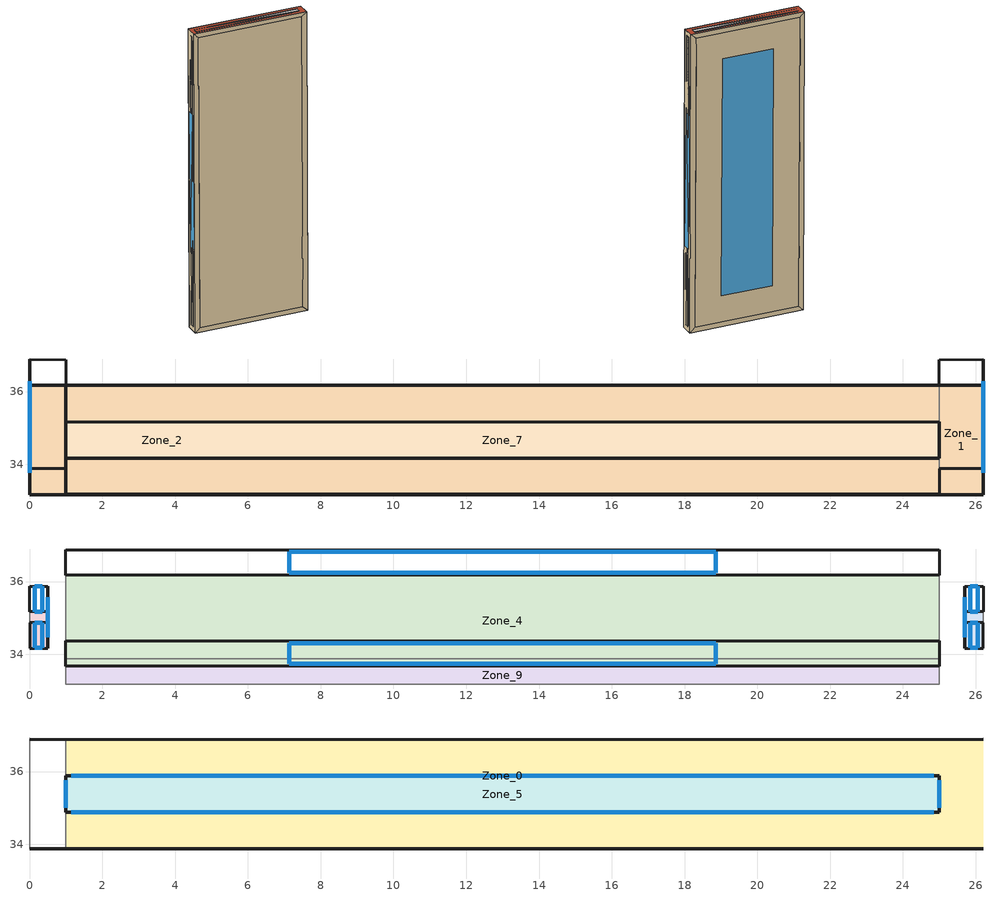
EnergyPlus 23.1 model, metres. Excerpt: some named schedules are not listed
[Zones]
Zone_1
 floor ground (Zone_1:f2UnderGroundSlabCF): 26.2,36.17,-33.54 26.2,33.16,-33.51 25,33.17,-32.46 25,36.18,-32.49
 wall outside (300mmInsulation 200mmConcrete): 26.2,33.16,-33.51 26.2,36.17,-33.54 26.2,36.89,36.51 26.2,33.88,36.54 26.2,33.17,-32.46 26.2,35.17,-32.48 26.2,35.87,35.52 26.2,34.17,-32.47 26.2,33.17,-32.46; 25,33.17,-32.46 26.2,33.16,-33.51 26.2,33.88,36.54 25,33.87,35.54; 26.2,36.17,-33.54 25,36.18,-32.49 25,36.88,35.51 26.2,36.89,36.51
 wall to Zone_6 (200mmConcrete): 26.2,34.17,-32.47 26.2,35.17,-32.48 26.2,35.87,35.52 26.2,34.87,35.53
 wall to Zone_4 (200mmConcrete): 25,36.18,-32.49 25,33.67,-32.46 25,34.37,35.54 25,36.88,35.51
 wall to Zone_9 (200mmConcrete): 25,33.67,-32.46 25,33.17,-32.46 25,33.87,35.54 25,34.37,35.54
 window (90.1-2019 Nonresidential CZ 0 Glazing (Operable)): 26.2,33.76,-14.2 26.2,35.58,-14.21 26.2,34.47,17.2; 26.2,35.58,-14.21 26.2,36.29,17.19 26.2,34.47,17.2
Zone_2
 floor ground (Zone_2:f1UnderGroundSlabCF): 25,33.67 1,33.67 1,33.17 25,33.17 z-32.46
 floor ground (Zone_2:f2UnderGroundSlabCF): 25,33.67,-32.46 25,36.18,-32.49 1,36.18,-32.49 1,33.67,-32.46
 floor ground (Zone_2:f3UnderGroundSlabCF): 26.2,33.16,-33.51 26.2,36.17,-33.54 25,36.18,-32.49 25,33.17,-32.46
 floor ground (Zone_2:f4UnderGroundSlabCF): 26.2,33.16,-33.51 0,33.16,-33.51 0,35.16,-33.53 25,35.16,-33.53 25,34.16,-33.52 1,35.16,-33.53 0,35.16,-33.53 0,36.17,-33.54 26.2,36.17,-33.54
 floor ground (Zone_2:f5UnderGroundSlabCF): 1,34.16,-33.52 1,35.16,-33.53 25,35.16,-33.53 25,34.16,-33.52
 wall ground (Zone_2:f0UnderGroundWallCF): 0,36.17,-33.54 0,33.16,-33.51 1,33.17,-32.46 1,36.18,-32.49
 wall ground (Zone_2:f6UnderGroundWallCF): 0,33.16,-33.51 26.2,33.16,-33.51 25,33.17,-32.46 1,33.17,-32.46
 wall ground (Zone_2:f7UnderGroundWallCF): 26.2,36.17,-33.54 0,36.17,-33.54 1,36.18,-32.49 25,36.18,-32.49
Zone_3
 wall outside (300mmInsulation 200mmConcrete): 0,36.17,-33.54 0,33.16,-33.51 0,33.88,36.54 0,35.88,36.52 0,35.17,-32.48 0,34.17,-32.47 0,35.87,35.52 0,35.88,36.52 0,36.89,36.51; 0,33.16,-33.51 1,33.17,-32.46 1,33.87,35.54 0,33.88,36.54; 0,36.17,-33.54 0,36.89,36.51 1,36.88,35.51 1,36.18,-32.49
 wall to Zone_8 (200mmConcrete): 0,35.17,-32.48 0,34.17,-32.47 0,34.87,35.53 0,35.87,35.52
 wall to Zone_0 (200mmConcrete_FLIPPED): 1,33.87,35.54 1,36.88,35.51 0,36.89,36.51 0,33.88,36.54
 wall to Zone_9 (200mmConcrete): 1,33.17,-32.46 1,33.67,-32.46 1,34.37,35.54 1,33.87,35.54
 wall to Zone_4 (200mmConcrete): 1,33.67,-32.46 1,36.18,-32.49 1,36.88,35.51 1,34.37,35.54
 wall ground (Zone_3:f5UnderGroundWallCF): 0,33.16,-33.51 0,36.17,-33.54 1,36.18,-32.49 1,33.17,-32.46
 window (90.1-2019 Nonresidential CZ 0 Glazing (Operable)): 0,35.58,-14.21 0,33.76,-14.2 0,34.47,17.2; 0,35.58,-14.21 0,34.47,17.2 0,36.29,17.19
Zone_7
 floor ground (Zone_7:f4UnderGroundSlabCF): 1,34.16,-33.52 1,35.16,-33.53 25,35.16,-33.53 25,34.16,-33.52
 floor ground (Zone_7:f5UnderGroundSlabCF): 1,34.17,-33.02 25,34.17,-33.02 25,35.17,-33.03 1,35.17,-33.03
 wall ground (Zone_7:f0UnderGroundWallCF): 1,34.16,-33.52 25,34.16,-33.52 25,34.17,-33.02 1,34.17,-33.02
 wall ground (Zone_7:f1UnderGroundWallCF): 25,34.16,-33.52 25,35.16,-33.53 25,35.17,-33.03 25,34.17,-33.02
 wall ground (Zone_7:f2UnderGroundWallCF): 25,35.16,-33.53 1,35.16,-33.53 1,35.17,-33.03 25,35.17,-33.03
 wall ground (Zone_7:f3UnderGroundWallCF): 1,35.16,-33.53 1,34.16,-33.52 1,34.17,-33.02 1,35.17,-33.03
Zone_4
 floor ground (Zone_4:f2UnderGroundSlabCF): 25,33.67,-32.46 1,33.67,-32.46 1,36.18,-32.49 25,36.18,-32.49
 floor ground (Zone_4:f3UnderGroundSlabCF): 25,33.67 25,33.17 1,33.17 1,33.67 z-32.46
 wall outside (300mmInsulation 200mmConcrete): 25,36.18,-32.49 1,36.18,-32.49 1,36.88,35.51 25,36.88,35.51
 wall to Zone_9 (200mmConcrete): 1,33.67,-32.46 1,33.17,-32.46 1,33.87,35.54 1,34.37,35.54; 25,33.17,-32.46 25,33.67,-32.46 25,34.37,35.54 25,33.87,35.54; 1,33.17,-32.46 25,33.17,-32.46 25,33.87,35.54 1,33.87,35.54
 window (90.1-2019 Nonresidential CZ 0 Glazing (Operable)): 18.86,36.24,-26.34 7.14,36.24,-26.34 7.14,36.81,29.37 18.86,36.81,29.37
 ceiling to Zone_9 (Interior Partition (Mass)): 25,34.37 1,34.37 1,33.87 25,33.87 z35.54
Zone_6
 floor ground (Zone_6:f2UnderGroundSlabCF): 26.2,35.17,-32.48 26.2,34.17,-32.47 25.7,34.17,-32.47 25.7,35.17,-32.48
 wall outside (300mmInsulation 200mmConcrete): 26.2,35.17,-32.48 25.7,35.17,-32.48 25.7,35.87,35.52 26.2,35.87,35.52; 25.7,34.17,-32.47 26.2,34.17,-32.47 26.2,34.87,35.53 25.7,34.87,35.53; 25.7,35.17,-32.48 25.7,34.17,-32.47 25.7,34.87,35.53 25.7,35.87,35.52
 window (90.1-2019 Nonresidential CZ 0 Glazing (Operable)): 26.05,35.17,-32.33 25.85,35.17,-32.33 25.85,35.87,35.37 26.05,35.87,35.37; 25.85,34.17,-32.32 26.05,34.17,-32.32 26.05,34.87,35.38 25.85,34.87,35.38; 25.7,34.88,-32.17 25.7,34.47,-32.17 25.7,35.17,35.23 25.7,35.57,35.23
 roof outside (UVal_0.4_Mass): 26.2,34.87,35.53 26.2,35.87,35.52 25.7,35.87,35.52 25.7,34.87,35.53
Zone_8
 floor ground (Zone_8:f1UnderGroundSlabCF): 0,34.17,-32.47 0,35.17,-32.48 0.5,35.17,-32.48 0.5,34.17,-32.47
 wall outside (300mmInsulation 200mmConcrete): 0,34.17,-32.47 0.5,34.17,-32.47 0.5,34.87,35.53 0,34.87,35.53; 0.5,35.17,-32.48 0,35.17,-32.48 0,35.87,35.52 0.5,35.87,35.52; 0.5,34.17,-32.47 0.5,35.17,-32.48 0.5,35.87,35.52 0.5,34.87,35.53
 window (90.1-2019 Nonresidential CZ 0 Glazing (Operable)): 0.15,34.17,-32.32 0.35,34.17,-32.32 0.35,34.87,35.38 0.15,34.87,35.38; 0.35,35.17,-32.33 0.15,35.17,-32.33 0.15,35.87,35.37 0.35,35.87,35.37; 0.5,34.47,-32.17 0.5,34.88,-32.17 0.5,35.57,35.23 0.5,35.17,35.23
 roof outside (UVal_0.4_Mass): 0,35.87,35.52 0,34.87,35.53 0.5,34.87,35.53 0.5,35.87,35.52
Zone_9
 floor ground (Zone_9:f3UnderGroundSlabCF): 25,33.17 1,33.17 1,33.67 25,33.67 z-32.46
 wall outside (300mmInsulation 200mmConcrete): 25,33.67,-32.46 1,33.67,-32.46 1,34.37,35.54 25,34.37,35.54
 window (90.1-2019 Nonresidential CZ 0 Glazing (Operable)): 18.86,33.74,-26.32 7.14,33.74,-26.32 7.14,34.31,29.39 18.86,34.31,29.39
Zone_0
 floor to Zone_1 (Interior Partition (Mass)_FLIPPED): 25,33.87,35.54 25,36.88,35.51 26.2,36.89,36.51 26.2,33.88,36.54
 floor to Zone_4 (Interior Partition (Mass)_FLIPPED): 25,34.37,35.54 1,34.37,35.54 1,36.88,35.51 25,36.88,35.51
 floor to Zone_9 (Interior Partition (Mass)_FLIPPED): 25,34.37 25,33.87 1,33.87 1,34.37 z35.54
 wall outside (300mmInsulation 200mmConcrete): 0,33.88,36.54 1,33.87,35.54 25,33.87,35.54 26.2,33.88,36.54; 26.2,36.89,36.51 25,36.88,35.51 1,36.88,35.51 0,36.89,36.51
 ceiling to Zone_5 (Interior Partition (Mass)): 1,34.88,36.53 25,34.88,36.53 25,35.88,36.52 1,35.88,36.52
 roof outside (UVal_0.4_Mass): 0,33.88,36.54 25,33.88,36.54 25,35.88,36.52 1,35.88,36.52 25,34.88,36.53 25,33.88,36.54 26.2,33.88,36.54 26.2,36.89,36.51 0,36.89,36.51
Zone_5
 floor outside (90.1-2019 Nonresidential CZ 0 Exterior Floor (Mass)): 1,34.88,36.03 1,35.88,36.02 25,35.88,36.02 25,34.88,36.03
 wall outside (300mmInsulation 200mmConcrete): 25,35.88 1,35.88 z36.02:36.52; 1,34.88 25,34.88 z36.03:36.53; 1,35.88,36.02 1,34.88,36.03 1,34.88,36.53 1,35.88,36.52; 25,34.88,36.03 25,35.88,36.02 25,35.88,36.52 25,34.88,36.53
 window (90.1-2019 Nonresidential CZ 0 Glazing (Operable)): 24.85,35.88 1.15,35.88 z36.17:36.37; 1.15,34.88 24.85,34.88 z36.18:36.38; 1,35.76,36.14 1,35,36.15 1,35,36.41 1,35.76,36.4; 25,35,36.15 25,35.76,36.14 25,35.76,36.4 25,35,36.41
[Site:GroundTemperature:BuildingSurface]
18, 18, 18, 18, 18, 18, 18, 18, 18, 18, 18, 18
[Site:GroundReflectance]
0.2, 0.2, 0.2, 0.2, 0.2, 0.2, 0.2, 0.2, 0.2, 0.2, 0.2, 0.2
[Site:GroundReflectance:SnowModifier]
1, 1
[Site:WeatherStation]
Wind Sensor Height Above Ground {m}=10; Wind Speed Profile Exponent=0.22; Wind Speed Profile Boundary Layer Thickness {m}=370; Air Temperature Sensor Height Above Ground {m}=1.5
[SizingPeriod:WeatherFileConditionType] Use Weather File Daylight Saving Period=No; Use Weather File Rain and Snow Indicators=No
Name | Period Selection | Day Type
Extreme Summer Weather Period for Design | SummerExtreme | SummerDesignDay
Extreme Winter Weather Period for Design | WinterExtreme | WinterDesignDay
[Building]
Building: North Axis {deg}=0; Terrain=Suburbs; Loads Convergence Tolerance Value=0.04; Temperature Convergence Tolerance Value {deltaC}=0.25; Solar Distribution=FullExterior; Maximum Number of Warmup Days=25; Minimum Number of Warmup Days=6
[Construction]
UVal_0.4_Mass: Mineral Wool_0.0915_UVal_0.4_Mass, General Concrete_0.2_UVal_0.4_Mass
Interior Partition (Mass); Interior Partition (Mass)_FLIPPED: Plaster_0.013_Interior Partition (Mass), Plaster_0.013_Interior Partition (Mass)
200mmConcrete; 200mmConcrete_FLIPPED: General Concrete_0.2_200mmConcrete
300mmInsulation 200mmConcrete: XPS Board_0.3_300mmInsulation 200mmConcrete, General Concrete_0.2_300mmInsulation 200mmConcrete
90.1-2019 Nonresidential CZ 0 Exterior Floor (Mass): Stucco_0.025_90.1-2019 Nonresidential CZ 0 Exterior Floor (Mass), Mineral Wool_0.005244967487677573_90.1-2019 Nonresidential CZ 0 Exterior Floor (Mass), Concrete_0.102_90.1-2019 Nonresidential CZ 0 Exterior Floor (Mass), Carpet_0.02_90.1-2019 Nonresidential CZ 0 Exterior Floor (Mass)
90.1-2019 Nonresidential CZ 0 Glazing (Operable): 90.1-2019 Nonresidential CZ 0 Glazing (Operable)Window
[Material]
Mineral Wool_0.0915_UVal_0.4_Mass: Roughness=Rough; @UVal_0.4_Mass:Mineral Wool-Thickness@ [m]=0.0915; @UVal_0.4_Mass:Mineral Wool-Conductivity@ [W/m-K]=0.041; @UVal_0.4_Mass:Mineral Wool-Density@ [kg/m3]=155; @UVal_0.4_Mass:Mineral Wool-SpecificHeat@ [J/kg-K]=1130; @UVal_0.4_Mass:Mineral Wool-ThermalEmittance@=0.9; @UVal_0.4_Mass:Mineral Wool-SolarAbsorptance@=0.7; @UVal_0.4_Mass:Mineral Wool-VisibleAbsorptance@=0.7
General Concrete_0.2_UVal_0.4_Mass: Roughness=Rough; @UVal_0.4_Mass:General Concrete-Thickness@ [m]=0.2; @UVal_0.4_Mass:General Concrete-Conductivity@ [W/m-K]=2; @UVal_0.4_Mass:General Concrete-Density@ [kg/m3]=2400; @UVal_0.4_Mass:General Concrete-SpecificHeat@ [J/kg-K]=950; @UVal_0.4_Mass:General Concrete-ThermalEmittance@=0.9; @UVal_0.4_Mass:General Concrete-SolarAbsorptance@=0.7; @UVal_0.4_Mass:General Concrete-VisibleAbsorptance@=0.7
Plaster_0.013_Interior Partition (Mass): Roughness=Rough; @Interior Partition (Mass):Plaster-Thickness@ [m]=0.013; @Interior Partition (Mass):Plaster-Conductivity@ [W/m-K]=1; @Interior Partition (Mass):Plaster-Density@ [kg/m3]=2000; @Interior Partition (Mass):Plaster-SpecificHeat@ [J/kg-K]=1130; @Interior Partition (Mass):Plaster-ThermalEmittance@=0.9; @Interior Partition (Mass):Plaster-SolarAbsorptance@=0.7; @Interior Partition (Mass):Plaster-VisibleAbsorptance@=0.7
General Concrete_0.2_200mmConcrete: Roughness=Rough; @200mmConcrete:General Concrete-Thickness@ [m]=0.2; @200mmConcrete:General Concrete-Conductivity@ [W/m-K]=2; @200mmConcrete:General Concrete-Density@ [kg/m3]=2400; @200mmConcrete:General Concrete-SpecificHeat@ [J/kg-K]=950; @200mmConcrete:General Concrete-ThermalEmittance@=0.9; @200mmConcrete:General Concrete-SolarAbsorptance@=0.7; @200mmConcrete:General Concrete-VisibleAbsorptance@=0.7
XPS Board_0.3_300mmInsulation 200mmConcrete: Roughness=Rough; @300mmInsulation 200mmConcrete:XPS Board-Thickness@ [m]=0.3; @300mmInsulation 200mmConcrete:XPS Board-Conductivity@ [W/m-K]=0.034; @300mmInsulation 200mmConcrete:XPS Board-Density@ [kg/m3]=35; @300mmInsulation 200mmConcrete:XPS Board-SpecificHeat@ [J/kg-K]=1400; @300mmInsulation 200mmConcrete:XPS Board-ThermalEmittance@=0.9; @300mmInsulation 200mmConcrete:XPS Board-SolarAbsorptance@=0.7; @300mmInsulation 200mmConcrete:XPS Board-VisibleAbsorptance@=0.7
General Concrete_0.2_300mmInsulation 200mmConcrete: Roughness=Rough; @300mmInsulation 200mmConcrete:General Concrete-Thickness@ [m]=0.2; @300mmInsulation 200mmConcrete:General Concrete-Conductivity@ [W/m-K]=2; @300mmInsulation 200mmConcrete:General Concrete-Density@ [kg/m3]=2400; @300mmInsulation 200mmConcrete:General Concrete-SpecificHeat@ [J/kg-K]=950; @300mmInsulation 200mmConcrete:General Concrete-ThermalEmittance@=0.9; @300mmInsulation 200mmConcrete:General Concrete-SolarAbsorptance@=0.7; @300mmInsulation 200mmConcrete:General Concrete-VisibleAbsorptance@=0.7
Stucco_0.025_90.1-2019 Nonresidential CZ 0 Exterior Floor (Mass): Roughness=Smooth; @90.1-2019 Nonresidential CZ 0 Exterior Floor (Mass):Stucco-Thickness@ [m]=0.025; @90.1-2019 Nonresidential CZ 0 Exterior Floor (Mass):Stucco-Conductivity@ [W/m-K]=0.72; @90.1-2019 Nonresidential CZ 0 Exterior Floor (Mass):Stucco-Density@ [kg/m3]=1856; @90.1-2019 Nonresidential CZ 0 Exterior Floor (Mass):Stucco-SpecificHeat@ [J/kg-K]=840; @90.1-2019 Nonresidential CZ 0 Exterior Floor (Mass):Stucco-ThermalEmittance@=0.9; @90.1-2019 Nonresidential CZ 0 Exterior Floor (Mass):Stucco-SolarAbsorptance@=0.7; @90.1-2019 Nonresidential CZ 0 Exterior Floor (Mass):Stucco-VisibleAbsorptance@=0.7
Mineral Wool_0.005244967487677573_90.1-2019 Nonresidential CZ 0 Exterior Floor (Mass): Roughness=Rough; @90.1-2019 Nonresidential CZ 0 Exterior Floor (Mass):Mineral Wool-Thickness@ [m]=0.00524497; @90.1-2019 Nonresidential CZ 0 Exterior Floor (Mass):Mineral Wool-Conductivity@ [W/m-K]=0.041; @90.1-2019 Nonresidential CZ 0 Exterior Floor (Mass):Mineral Wool-Density@ [kg/m3]=155; @90.1-2019 Nonresidential CZ 0 Exterior Floor (Mass):Mineral Wool-SpecificHeat@ [J/kg-K]=1130; @90.1-2019 Nonresidential CZ 0 Exterior Floor (Mass):Mineral Wool-ThermalEmittance@=0.9; @90.1-2019 Nonresidential CZ 0 Exterior Floor (Mass):Mineral Wool-SolarAbsorptance@=0.7; @90.1-2019 Nonresidential CZ 0 Exterior Floor (Mass):Mineral Wool-VisibleAbsorptance@=0.7
Concrete_0.102_90.1-2019 Nonresidential CZ 0 Exterior Floor (Mass): Roughness=Rough; @90.1-2019 Nonresidential CZ 0 Exterior Floor (Mass):Concrete-Thickness@ [m]=0.102; @90.1-2019 Nonresidential CZ 0 Exterior Floor (Mass):Concrete-Conductivity@ [W/m-K]=2; @90.1-2019 Nonresidential CZ 0 Exterior Floor (Mass):Concrete-Density@ [kg/m3]=2400; @90.1-2019 Nonresidential CZ 0 Exterior Floor (Mass):Concrete-SpecificHeat@ [J/kg-K]=950; @90.1-2019 Nonresidential CZ 0 Exterior Floor (Mass):Concrete-ThermalEmittance@=0.9; @90.1-2019 Nonresidential CZ 0 Exterior Floor (Mass):Concrete-SolarAbsorptance@=0.7; @90.1-2019 Nonresidential CZ 0 Exterior Floor (Mass):Concrete-VisibleAbsorptance@=0.7
Carpet_0.02_90.1-2019 Nonresidential CZ 0 Exterior Floor (Mass): Roughness=MediumRough; @90.1-2019 Nonresidential CZ 0 Exterior Floor (Mass):Carpet-Thickness@ [m]=0.02; @90.1-2019 Nonresidential CZ 0 Exterior Floor (Mass):Carpet-Conductivity@ [W/m-K]=0.06; @90.1-2019 Nonresidential CZ 0 Exterior Floor (Mass):Carpet-Density@ [kg/m3]=288; @90.1-2019 Nonresidential CZ 0 Exterior Floor (Mass):Carpet-SpecificHeat@ [J/kg-K]=1380; @90.1-2019 Nonresidential CZ 0 Exterior Floor (Mass):Carpet-ThermalEmittance@=0.9; @90.1-2019 Nonresidential CZ 0 Exterior Floor (Mass):Carpet-SolarAbsorptance@=0.7; @90.1-2019 Nonresidential CZ 0 Exterior Floor (Mass):Carpet-VisibleAbsorptance@=0.7
[WindowMaterial:SimpleGlazingSystem]
90.1-2019 Nonresidential CZ 0 Glazing (Operable)Window: @90.1-2019 Nonresidential CZ 0 Glazing (Operable)-UValue@=3.52052; @90.1-2019 Nonresidential CZ 0 Glazing (Operable)-SolarHeatGainCoefficient@=0.2; @90.1-2019 Nonresidential CZ 0 Glazing (Operable)-VisibleTransmittance@=0.22
[Construction:FfactorGroundFloor]
Zone_1:f2UnderGroundSlabCF: 0.73, 4.79154, 6.19404
Zone_2:f1UnderGroundSlabCF: 0.73, 12, 24.5
Zone_2:f2UnderGroundSlabCF: 0.73, 60.12, 26.505
Zone_2:f3UnderGroundSlabCF: 0.73, 4.79154, 3.18904
Zone_2:f4UnderGroundSlabCF: 0.73, 54.731, 55.405
Zone_2:f5UnderGroundSlabCF: 0.73, 24, 0
Zone_4:f2UnderGroundSlabCF: 0.73, 60.12, 24
Zone_4:f3UnderGroundSlabCF: 0.73, 12, 0
Zone_6:f2UnderGroundSlabCF; Zone_8:f1UnderGroundSlabCF: 0.73, 0.5, 2
Zone_7:f4UnderGroundSlabCF; Zone_7:f5UnderGroundSlabCF: 0.73, 24, 50
Zone_9:f3UnderGroundSlabCF: 0.73, 12, 24
[Construction:CfactorUndergroundWall]
Zone_2:f0UnderGroundWallCF; Zone_3:f5UnderGroundWallCF: 1.14, 1.08087
Zone_2:f6UnderGroundWallCF; Zone_2:f7UnderGroundWallCF: 1.14, 1.25993
Zone_7:f0UnderGroundWallCF; Zone_7:f2UnderGroundWallCF: 1.14, 0.499974
Zone_7:f1UnderGroundWallCF; Zone_7:f3UnderGroundWallCF: 1.14, 0.510264
[Zone] Rotation [deg]=0; Type=1; Multiplier=1; Zone Inside Convection Algorithm=TARP; Zone Outside Convection Algorithm=DOE-2
Name | Volume [m3] | Area [m2]
Zone_0 | 75.4255 | 76.814
Zone_1 | 248.904 | 4.79154
Zone_2 | 79.1968 | 155.643
Zone_3 | 207.42 | 0
Zone_4 | 4904.16 | 72.12
Zone_5 | 12 | 24
Zone_6; Zone_8 | 34 | 0.5
Zone_7 | 12 | 48
Zone_9 | 816 | 12
[People] OccupancySchedule=occOffice E6; Number of People Calculation Method=People/Area; PeopleDensity [person/m2]=0.4; Fraction Radiant=0.3; Sensible Heat Fraction=AUTOCALCULATE; Carbon Dioxide Generation Rate [m3/s-W]=3.82e-08; Enable ASHRAE 55 Comfort Warnings=No; Mean Radiant Temperature Calculation Type=ZoneAveraged; Clothing Insulation Calculation Method=DynamicClothingModelASHRAE55; Air Velocity Schedule=MediumOffice-1A_AIR_VELO_SCH_Year; Thermal Comfort Model 1 Type=AdaptiveASH55
Name | Zone or ZoneList | Activity Level Schedule | Work Efficiency Schedule
People Zone_0 | Zone_0 | Zone_0PeopleActivity | Zone_0WorkEfficiency
People Zone_1 | Zone_1 | Zone_1PeopleActivity | Zone_1WorkEfficiency
People Zone_2 | Zone_2 | Zone_2PeopleActivity | Zone_2WorkEfficiency
People Zone_3 | Zone_3 | Zone_3PeopleActivity | Zone_3WorkEfficiency
People Zone_4 | Zone_4 | Zone_4PeopleActivity | Zone_4WorkEfficiency
People Zone_5 | Zone_5 | Zone_5PeopleActivity | Zone_5WorkEfficiency
People Zone_6 | Zone_6 | Zone_6PeopleActivity | Zone_6WorkEfficiency
People Zone_7 | Zone_7 | Zone_7PeopleActivity | Zone_7WorkEfficiency
People Zone_8 | Zone_8 | Zone_8PeopleActivity | Zone_8WorkEfficiency
People Zone_9 | Zone_9 | Zone_9PeopleActivity | Zone_9WorkEfficiency
[ElectricEquipment] EquipmentAvailibilitySchedule=equipOffice E6; Design Level Calculation Method=Watts/Area; EquipmentPowerDensity [W/m2]=50; Fraction Latent=0; Fraction Radiant=.2; Fraction Lost=0
Name | Zone or ZoneList
Zone_0 Equipment | Zone_0
Zone_1 Equipment | Zone_1
Zone_2 Equipment | Zone_2
Zone_3 Equipment | Zone_3
Zone_4 Equipment | Zone_4
Zone_5 Equipment | Zone_5
Zone_6 Equipment | Zone_6
Zone_7 Equipment | Zone_7
Zone_8 Equipment | Zone_8
Zone_9 Equipment | Zone_9
[Lights] LightsAvailibilitySchedule=lightsOffice E6; Design Level Calculation Method=Watts/Area; LightingPowerDensity [W/m2]=50; Return Air Fraction=0; Fraction Radiant=.42; Fraction Visible=.18; Fraction Replaceable=1
Name | Zone or ZoneList
Zone_0 General lighting | Zone_0
Zone_1 General lighting | Zone_1
Zone_2 General lighting | Zone_2
Zone_3 General lighting | Zone_3
Zone_4 General lighting | Zone_4
Zone_5 General lighting | Zone_5
Zone_6 General lighting | Zone_6
Zone_7 General lighting | Zone_7
Zone_8 General lighting | Zone_8
Zone_9 General lighting | Zone_9
[ZoneInfiltration:DesignFlowRate] Schedule=On; Design Flow Rate Calculation Method=AirChanges/Hour
Zone_0Infiltration: Zone or ZoneList=Zone_0; @Zone_0-InfiltrationAch@ [Air Changes per Hour]=0.1; @Zone_0-InfiltrationConstantCoefficient@=1; @Zone_0-InfiltrationTemperatureCoefficient@=0; @Zone_0-InfiltrationWindVelocityCoefficient@=0; @Zone_0-InfiltrationWindVelocitySquaredCoefficient@=0
Zone_1Infiltration: Zone or ZoneList=Zone_1; @Zone_1-InfiltrationAch@ [Air Changes per Hour]=0.1; @Zone_1-InfiltrationConstantCoefficient@=1; @Zone_1-InfiltrationTemperatureCoefficient@=0; @Zone_1-InfiltrationWindVelocityCoefficient@=0; @Zone_1-InfiltrationWindVelocitySquaredCoefficient@=0
Zone_2Infiltration: Zone or ZoneList=Zone_2; @Zone_2-InfiltrationAch@ [Air Changes per Hour]=0.1; @Zone_2-InfiltrationConstantCoefficient@=1; @Zone_2-InfiltrationTemperatureCoefficient@=0; @Zone_2-InfiltrationWindVelocityCoefficient@=0; @Zone_2-InfiltrationWindVelocitySquaredCoefficient@=0
Zone_3Infiltration: Zone or ZoneList=Zone_3; @Zone_3-InfiltrationAch@ [Air Changes per Hour]=0.1; @Zone_3-InfiltrationConstantCoefficient@=1; @Zone_3-InfiltrationTemperatureCoefficient@=0; @Zone_3-InfiltrationWindVelocityCoefficient@=0; @Zone_3-InfiltrationWindVelocitySquaredCoefficient@=0
Zone_4Infiltration: Zone or ZoneList=Zone_4; @Zone_4-InfiltrationAch@ [Air Changes per Hour]=0.1; @Zone_4-InfiltrationConstantCoefficient@=1; @Zone_4-InfiltrationTemperatureCoefficient@=0; @Zone_4-InfiltrationWindVelocityCoefficient@=0; @Zone_4-InfiltrationWindVelocitySquaredCoefficient@=0
Zone_5Infiltration: Zone or ZoneList=Zone_5; @Zone_5-InfiltrationAch@ [Air Changes per Hour]=0.1; @Zone_5-InfiltrationConstantCoefficient@=1; @Zone_5-InfiltrationTemperatureCoefficient@=0; @Zone_5-InfiltrationWindVelocityCoefficient@=0; @Zone_5-InfiltrationWindVelocitySquaredCoefficient@=0
Zone_6Infiltration: Zone or ZoneList=Zone_6; @Zone_6-InfiltrationAch@ [Air Changes per Hour]=0.1; @Zone_6-InfiltrationConstantCoefficient@=1; @Zone_6-InfiltrationTemperatureCoefficient@=0; @Zone_6-InfiltrationWindVelocityCoefficient@=0; @Zone_6-InfiltrationWindVelocitySquaredCoefficient@=0
Zone_7Infiltration: Zone or ZoneList=Zone_7; @Zone_7-InfiltrationAch@ [Air Changes per Hour]=0.1; @Zone_7-InfiltrationConstantCoefficient@=1; @Zone_7-InfiltrationTemperatureCoefficient@=0; @Zone_7-InfiltrationWindVelocityCoefficient@=0; @Zone_7-InfiltrationWindVelocitySquaredCoefficient@=0
Zone_8Infiltration: Zone or ZoneList=Zone_8; @Zone_8-InfiltrationAch@ [Air Changes per Hour]=0.1; @Zone_8-InfiltrationConstantCoefficient@=1; @Zone_8-InfiltrationTemperatureCoefficient@=0; @Zone_8-InfiltrationWindVelocityCoefficient@=0; @Zone_8-InfiltrationWindVelocitySquaredCoefficient@=0
Zone_9Infiltration: Zone or ZoneList=Zone_9; @Zone_9-InfiltrationAch@ [Air Changes per Hour]=0.1; @Zone_9-InfiltrationConstantCoefficient@=1; @Zone_9-InfiltrationTemperatureCoefficient@=0; @Zone_9-InfiltrationWindVelocityCoefficient@=0; @Zone_9-InfiltrationWindVelocitySquaredCoefficient@=0
[ZoneVentilation:WindandStackOpenArea] Opening Effectiveness=0; Effective Angle {deg}=0; Discharge Coefficient for Opening=0.6; Minimum Indoor Temperature {C}=22; Maximum Indoor Temperature {C}=100; Delta Temperature {deltaC}=1; Minimum Outdoor Temperature {C}=0; Maximum Outdoor Temperature {C}=30; Maximum Wind Speed {m/s}=40
Name | Zone | Opening Area {m2} | Opening Area Fraction Schedule | Height Difference {m}
Zone_1NatVent_Buoy | Zone_1 | 45.6001 | NatVentAvail_Zone_1 | 7.84966
Zone_3NatVent_Buoy | Zone_3 | 45.6001 | NatVentAvail_Zone_3 | 7.84966
Zone_4NatVent_Buoy | Zone_4 | 522.24 | NatVentAvail_Zone_4 | 13.9284
Zone_5NatVent_Buoy | Zone_5 | 8 | NatVentAvail_Zone_5 | 0.00756351
Zone_6NatVent_Buoy | Zone_6 | 43.52 | NatVentAvail_Zone_6 | 16.8872
Zone_8NatVent_Buoy | Zone_8 | 43.52 | NatVentAvail_Zone_8 | 16.8872
Zone_9NatVent_Buoy | Zone_9 | 522.24 | NatVentAvail_Zone_9 | 13.9284
[Zone equipment]
Zone_0: Zone_0 Ideal Loads Air
Zone_1: Zone_1 Ideal Loads Air
Zone_2: Zone_2 Ideal Loads Air
Zone_3: Zone_3 Ideal Loads Air
Zone_4: Zone_4 Ideal Loads Air
Zone_5: Zone_5 Ideal Loads Air
Zone_6: Zone_6 Ideal Loads Air
Zone_7: Zone_7 Ideal Loads Air
Zone_8: Zone_8 Ideal Loads Air
Zone_9: Zone_9 Ideal Loads Air
[Sizing:Zone] Zone Cooling Design Supply Air Temperature Input Method=SupplyAirTemperature; Zone Cooling Design Supply Air Temperature {C}=12; Zone Heating Design Supply Air Temperature Input Method=SupplyAirTemperature; Zone Heating Design Supply Air Temperature {C}=35; Zone Cooling Design Supply Air Humidity Ratio {kgWater/kgDryAir}=0.009; Zone Heating Design Supply Air Humidity Ratio {kgWater/kgDryAir}=0.004; Zone Heating Sizing Factor=1.15; Zone Cooling Sizing Factor=1.15; Cooling Design Air Flow Method=DesignDay; Heating Design Air Flow Method=DesignDay
Name | Design Specification Outdoor Air Object
Zone_0 | Zone_0MinFreshAir
Zone_1 | Zone_1MinFreshAir
Zone_2 | Zone_2MinFreshAir
Zone_3 | Zone_3MinFreshAir
Zone_4 | Zone_4MinFreshAir
Zone_5 | Zone_5MinFreshAir
Zone_6 | Zone_6MinFreshAir
Zone_7 | Zone_7MinFreshAir
Zone_8 | Zone_8MinFreshAir
Zone_9 | Zone_9MinFreshAir
[ZoneControl:Thermostat]
Name | Zone or ZoneList | Control Type Schedule | Control 1
Zone_0 Thermostat | Zone_0 | Zone_0_ZoneControlTypeSched | Dual Setpoint - Zone Zone_0
Zone_1 Thermostat | Zone_1 | Zone_1_ZoneControlTypeSched | Dual Setpoint - Zone Zone_1
Zone_2 Thermostat | Zone_2 | Zone_2_ZoneControlTypeSched | Dual Setpoint - Zone Zone_2
Zone_3 Thermostat | Zone_3 | Zone_3_ZoneControlTypeSched | Dual Setpoint - Zone Zone_3
Zone_4 Thermostat | Zone_4 | Zone_4_ZoneControlTypeSched | Dual Setpoint - Zone Zone_4
Zone_5 Thermostat | Zone_5 | Zone_5_ZoneControlTypeSched | Dual Setpoint - Zone Zone_5
Zone_6 Thermostat | Zone_6 | Zone_6_ZoneControlTypeSched | Dual Setpoint - Zone Zone_6
Zone_7 Thermostat | Zone_7 | Zone_7_ZoneControlTypeSched | Dual Setpoint - Zone Zone_7
Zone_8 Thermostat | Zone_8 | Zone_8_ZoneControlTypeSched | Dual Setpoint - Zone Zone_8
Zone_9 Thermostat | Zone_9 | Zone_9_ZoneControlTypeSched | Dual Setpoint - Zone Zone_9
[ThermostatSetpoint:DualSetpoint] Heating Setpoint Temperature Schedule=MediumOffice-1A_HTGSETP_SCH_Year E6; Cooling Setpoint Temperature Schedule=MediumOffice-1A_HTGSETP_SCH_Year E6
Dual Setpoint - Zone Zone_0; Dual Setpoint - Zone Zone_1; Dual Setpoint - Zone Zone_2; Dual Setpoint - Zone Zone_3; Dual Setpoint - Zone Zone_4; Dual Setpoint - Zone Zone_5; Dual Setpoint - Zone Zone_6; Dual Setpoint - Zone Zone_7; Dual Setpoint - Zone Zone_8; Dual Setpoint - Zone Zone_9
[DesignSpecification:OutdoorAir] Outdoor Air Method=Sum; MechVentSchedule=AllOn
Zone_0MinFreshAir: @Zone_0-MinFreshAirPerson@ [m3/s-person]=0.01; @Zone_0-MinFreshAirArea@ [m3/s-m2]=0.0015
Zone_1MinFreshAir: @Zone_1-MinFreshAirPerson@ [m3/s-person]=0.01; @Zone_1-MinFreshAirArea@ [m3/s-m2]=0.0015
Zone_2MinFreshAir: @Zone_2-MinFreshAirPerson@ [m3/s-person]=0.01; @Zone_2-MinFreshAirArea@ [m3/s-m2]=0.0015
Zone_3MinFreshAir: @Zone_3-MinFreshAirPerson@ [m3/s-person]=0.01; @Zone_3-MinFreshAirArea@ [m3/s-m2]=0.0015
Zone_4MinFreshAir: @Zone_4-MinFreshAirPerson@ [m3/s-person]=0.01; @Zone_4-MinFreshAirArea@ [m3/s-m2]=0.0015
Zone_5MinFreshAir: @Zone_5-MinFreshAirPerson@ [m3/s-person]=0.01; @Zone_5-MinFreshAirArea@ [m3/s-m2]=0.0015
Zone_6MinFreshAir: @Zone_6-MinFreshAirPerson@ [m3/s-person]=0.01; @Zone_6-MinFreshAirArea@ [m3/s-m2]=0.0015
Zone_7MinFreshAir: @Zone_7-MinFreshAirPerson@ [m3/s-person]=0.01; @Zone_7-MinFreshAirArea@ [m3/s-m2]=0.0015
Zone_8MinFreshAir: @Zone_8-MinFreshAirPerson@ [m3/s-person]=0.01; @Zone_8-MinFreshAirArea@ [m3/s-m2]=0.0015
Zone_9MinFreshAir: @Zone_9-MinFreshAirPerson@ [m3/s-person]=0.01; @Zone_9-MinFreshAirArea@ [m3/s-m2]=0.0015
[Schedule:Constant]
On: 1
Zone_0PeopleActivity; Zone_1PeopleActivity; Zone_2PeopleActivity; Zone_3PeopleActivity; Zone_4PeopleActivity; Zone_5PeopleActivity; Zone_6PeopleActivity; Zone_7PeopleActivity; Zone_8PeopleActivity; Zone_9PeopleActivity: Any Number, 125.28
Zone_0WorkEfficiency; Zone_1WorkEfficiency; Zone_2WorkEfficiency; Zone_3WorkEfficiency; Zone_4WorkEfficiency; Zone_5WorkEfficiency; Zone_6WorkEfficiency; Zone_7WorkEfficiency; Zone_8WorkEfficiency; Zone_9WorkEfficiency: Any Number, 0
Zone_0_ZoneControlTypeSched; Zone_1_ZoneControlTypeSched; Zone_2_ZoneControlTypeSched; Zone_3_ZoneControlTypeSched; Zone_4_ZoneControlTypeSched; Zone_5_ZoneControlTypeSched; Zone_6_ZoneControlTypeSched; Zone_7_ZoneControlTypeSched; Zone_8_ZoneControlTypeSched; Zone_9_ZoneControlTypeSched: 4
[Schedule:Year]
occOffice E6: Fraction, occOffice E6_0, 1, 1, 12, 31
MediumOffice-1A_AIR_VELO_SCH_Year: AnyNumber, MediumOffice-1A_AIR_VELO_SCH_Year_0, 1, 1, 12, 31
lightsOffice E6: Fraction, lightsOffice E6_0, 1, 1, 12, 31
equipOffice E6: Fraction, equipOffice E6_0, 1, 1, 12, 31
NatVentAvail_Zone_1: Fraction, NatVentAvail_Zone_1_0, 1, 1, 1, 7, NatVentAvail_Zone_1_1, 1, 8, 1, 14, NatVentAvail_Zone_1_2, 1, 15, 1, 21, NatVentAvail_Zone_1_3, 1, 22, 1, 28, NatVentAvail_Zone_1_4, 1, 29, 2, 4, NatVentAvail_Zone_1_5, 2, 5, 2, 11, NatVentAvail_Zone_1_6, 2, 12, 2, 18, NatVentAvail_Zone_1_7, 2, 19, 2, 25, NatVentAvail_Zone_1_8, 2, 26, 3, 4, NatVentAvail_Zone_1_9, 3, 5, 3, 11, NatVentAvail_Zone_1_10, 3, 12, 3, 18, NatVentAvail_Zone_1_11, 3, 19, 3, 25, NatVentAvail_Zone_1_12, 3, 26, 4, 1, NatVentAvail_Zone_1_13, 4, 2, 4, 8, NatVentAvail_Zone_1_14, 4, 9, 4, 15, NatVentAvail_Zone_1_15, 4, 16, 4, 22, NatVentAvail_Zone_1_16, 4, 23, 4, 29, NatVentAvail_Zone_1_17, 4, 30, 5, 6, NatVentAvail_Zone_1_18, 5, 7, 5, 13, NatVentAvail_Zone_1_19, 5, 14, 5, 20, NatVentAvail_Zone_1_20, 5, 21, 5, 27, NatVentAvail_Zone_1_21, 5, 28, 6, 3, NatVentAvail_Zone_1_22, 6, 4, 6, 10, NatVentAvail_Zone_1_23, 6, 11, 6, 17, NatVentAvail_Zone_1_24, 6, 18, 6, 24, NatVentAvail_Zone_1_25, 6, 25, 7, 1, NatVentAvail_Zone_1_26, 7, 2, 7, 8, NatVentAvail_Zone_1_27, 7, 9, 7, 15, NatVentAvail_Zone_1_28, 7, 16, 7, 22, NatVentAvail_Zone_1_29, 7, 23, 7, 29, NatVentAvail_Zone_1_30, 7, 30, 8, 5, NatVentAvail_Zone_1_31, 8, 6, 8, 12, NatVentAvail_Zone_1_32, 8, 13, 8, 19, NatVentAvail_Zone_1_33, 8, 20, 8, 26, NatVentAvail_Zone_1_34, 8, 27, 9, 2, NatVentAvail_Zone_1_35, 9, 3, 9, 9, NatVentAvail_Zone_1_36, 9, 10, 9, 16, NatVentAvail_Zone_1_37, 9, 17, 9, 23, NatVentAvail_Zone_1_38, 9, 24, 9, 30, NatVentAvail_Zone_1_39, 10, 1, 10, 7, NatVentAvail_Zone_1_40, 10, 8, 10, 14, NatVentAvail_Zone_1_41, 10, 15, 10, 21, NatVentAvail_Zone_1_42, 10, 22, 10, 28, NatVentAvail_Zone_1_43, 10, 29, 11, 4, NatVentAvail_Zone_1_44, 11, 5, 11, 11, NatVentAvail_Zone_1_45, 11, 12, 11, 18, NatVentAvail_Zone_1_46, 11, 19, 11, 25, NatVentAvail_Zone_1_47, 11, 26, 12, 2, NatVentAvail_Zone_1_48, 12, 3, 12, 9, NatVentAvail_Zone_1_49, 12, 10, 12, 16, NatVentAvail_Zone_1_50, 12, 17, 12, 23, NatVentAvail_Zone_1_51, 12, 24, 12, 30, NatVentAvail_Zone_1_52, 12, 31, 12, 31
NatVentAvail_Zone_3: Fraction, NatVentAvail_Zone_3_0, 1, 1, 1, 7, NatVentAvail_Zone_3_1, 1, 8, 1, 14, NatVentAvail_Zone_3_2, 1, 15, 1, 21, NatVentAvail_Zone_3_3, 1, 22, 1, 28, NatVentAvail_Zone_3_4, 1, 29, 2, 4, NatVentAvail_Zone_3_5, 2, 5, 2, 11, NatVentAvail_Zone_3_6, 2, 12, 2, 18, NatVentAvail_Zone_3_7, 2, 19, 2, 25, NatVentAvail_Zone_3_8, 2, 26, 3, 4, NatVentAvail_Zone_3_9, 3, 5, 3, 11, NatVentAvail_Zone_3_10, 3, 12, 3, 18, NatVentAvail_Zone_3_11, 3, 19, 3, 25, NatVentAvail_Zone_3_12, 3, 26, 4, 1, NatVentAvail_Zone_3_13, 4, 2, 4, 8, NatVentAvail_Zone_3_14, 4, 9, 4, 15, NatVentAvail_Zone_3_15, 4, 16, 4, 22, NatVentAvail_Zone_3_16, 4, 23, 4, 29, NatVentAvail_Zone_3_17, 4, 30, 5, 6, NatVentAvail_Zone_3_18, 5, 7, 5, 13, NatVentAvail_Zone_3_19, 5, 14, 5, 20, NatVentAvail_Zone_3_20, 5, 21, 5, 27, NatVentAvail_Zone_3_21, 5, 28, 6, 3, NatVentAvail_Zone_3_22, 6, 4, 6, 10, NatVentAvail_Zone_3_23, 6, 11, 6, 17, NatVentAvail_Zone_3_24, 6, 18, 6, 24, NatVentAvail_Zone_3_25, 6, 25, 7, 1, NatVentAvail_Zone_3_26, 7, 2, 7, 8, NatVentAvail_Zone_3_27, 7, 9, 7, 15, NatVentAvail_Zone_3_28, 7, 16, 7, 22, NatVentAvail_Zone_3_29, 7, 23, 7, 29, NatVentAvail_Zone_3_30, 7, 30, 8, 5, NatVentAvail_Zone_3_31, 8, 6, 8, 12, NatVentAvail_Zone_3_32, 8, 13, 8, 19, NatVentAvail_Zone_3_33, 8, 20, 8, 26, NatVentAvail_Zone_3_34, 8, 27, 9, 2, NatVentAvail_Zone_3_35, 9, 3, 9, 9, NatVentAvail_Zone_3_36, 9, 10, 9, 16, NatVentAvail_Zone_3_37, 9, 17, 9, 23, NatVentAvail_Zone_3_38, 9, 24, 9, 30, NatVentAvail_Zone_3_39, 10, 1, 10, 7, NatVentAvail_Zone_3_40, 10, 8, 10, 14, NatVentAvail_Zone_3_41, 10, 15, 10, 21, NatVentAvail_Zone_3_42, 10, 22, 10, 28, NatVentAvail_Zone_3_43, 10, 29, 11, 4, NatVentAvail_Zone_3_44, 11, 5, 11, 11, NatVentAvail_Zone_3_45, 11, 12, 11, 18, NatVentAvail_Zone_3_46, 11, 19, 11, 25, NatVentAvail_Zone_3_47, 11, 26, 12, 2, NatVentAvail_Zone_3_48, 12, 3, 12, 9, NatVentAvail_Zone_3_49, 12, 10, 12, 16, NatVentAvail_Zone_3_50, 12, 17, 12, 23, NatVentAvail_Zone_3_51, 12, 24, 12, 30, NatVentAvail_Zone_3_52, 12, 31, 12, 31
NatVentAvail_Zone_4: Fraction, NatVentAvail_Zone_4_0, 1, 1, 1, 7, NatVentAvail_Zone_4_1, 1, 8, 1, 14, NatVentAvail_Zone_4_2, 1, 15, 1, 21, NatVentAvail_Zone_4_3, 1, 22, 1, 28, NatVentAvail_Zone_4_4, 1, 29, 2, 4, NatVentAvail_Zone_4_5, 2, 5, 2, 11, NatVentAvail_Zone_4_6, 2, 12, 2, 18, NatVentAvail_Zone_4_7, 2, 19, 2, 25, NatVentAvail_Zone_4_8, 2, 26, 3, 4, NatVentAvail_Zone_4_9, 3, 5, 3, 11, NatVentAvail_Zone_4_10, 3, 12, 3, 18, NatVentAvail_Zone_4_11, 3, 19, 3, 25, NatVentAvail_Zone_4_12, 3, 26, 4, 1, NatVentAvail_Zone_4_13, 4, 2, 4, 8, NatVentAvail_Zone_4_14, 4, 9, 4, 15, NatVentAvail_Zone_4_15, 4, 16, 4, 22, NatVentAvail_Zone_4_16, 4, 23, 4, 29, NatVentAvail_Zone_4_17, 4, 30, 5, 6, NatVentAvail_Zone_4_18, 5, 7, 5, 13, NatVentAvail_Zone_4_19, 5, 14, 5, 20, NatVentAvail_Zone_4_20, 5, 21, 5, 27, NatVentAvail_Zone_4_21, 5, 28, 6, 3, NatVentAvail_Zone_4_22, 6, 4, 6, 10, NatVentAvail_Zone_4_23, 6, 11, 6, 17, NatVentAvail_Zone_4_24, 6, 18, 6, 24, NatVentAvail_Zone_4_25, 6, 25, 7, 1, NatVentAvail_Zone_4_26, 7, 2, 7, 8, NatVentAvail_Zone_4_27, 7, 9, 7, 15, NatVentAvail_Zone_4_28, 7, 16, 7, 22, NatVentAvail_Zone_4_29, 7, 23, 7, 29, NatVentAvail_Zone_4_30, 7, 30, 8, 5, NatVentAvail_Zone_4_31, 8, 6, 8, 12, NatVentAvail_Zone_4_32, 8, 13, 8, 19, NatVentAvail_Zone_4_33, 8, 20, 8, 26, NatVentAvail_Zone_4_34, 8, 27, 9, 2, NatVentAvail_Zone_4_35, 9, 3, 9, 9, NatVentAvail_Zone_4_36, 9, 10, 9, 16, NatVentAvail_Zone_4_37, 9, 17, 9, 23, NatVentAvail_Zone_4_38, 9, 24, 9, 30, NatVentAvail_Zone_4_39, 10, 1, 10, 7, NatVentAvail_Zone_4_40, 10, 8, 10, 14, NatVentAvail_Zone_4_41, 10, 15, 10, 21, NatVentAvail_Zone_4_42, 10, 22, 10, 28, NatVentAvail_Zone_4_43, 10, 29, 11, 4, NatVentAvail_Zone_4_44, 11, 5, 11, 11, NatVentAvail_Zone_4_45, 11, 12, 11, 18, NatVentAvail_Zone_4_46, 11, 19, 11, 25, NatVentAvail_Zone_4_47, 11, 26, 12, 2, NatVentAvail_Zone_4_48, 12, 3, 12, 9, NatVentAvail_Zone_4_49, 12, 10, 12, 16, NatVentAvail_Zone_4_50, 12, 17, 12, 23, NatVentAvail_Zone_4_51, 12, 24, 12, 30, NatVentAvail_Zone_4_52, 12, 31, 12, 31
NatVentAvail_Zone_5: Fraction, NatVentAvail_Zone_5_0, 1, 1, 1, 7, NatVentAvail_Zone_5_1, 1, 8, 1, 14, NatVentAvail_Zone_5_2, 1, 15, 1, 21, NatVentAvail_Zone_5_3, 1, 22, 1, 28, NatVentAvail_Zone_5_4, 1, 29, 2, 4, NatVentAvail_Zone_5_5, 2, 5, 2, 11, NatVentAvail_Zone_5_6, 2, 12, 2, 18, NatVentAvail_Zone_5_7, 2, 19, 2, 25, NatVentAvail_Zone_5_8, 2, 26, 3, 4, NatVentAvail_Zone_5_9, 3, 5, 3, 11, NatVentAvail_Zone_5_10, 3, 12, 3, 18, NatVentAvail_Zone_5_11, 3, 19, 3, 25, NatVentAvail_Zone_5_12, 3, 26, 4, 1, NatVentAvail_Zone_5_13, 4, 2, 4, 8, NatVentAvail_Zone_5_14, 4, 9, 4, 15, NatVentAvail_Zone_5_15, 4, 16, 4, 22, NatVentAvail_Zone_5_16, 4, 23, 4, 29, NatVentAvail_Zone_5_17, 4, 30, 5, 6, NatVentAvail_Zone_5_18, 5, 7, 5, 13, NatVentAvail_Zone_5_19, 5, 14, 5, 20, NatVentAvail_Zone_5_20, 5, 21, 5, 27, NatVentAvail_Zone_5_21, 5, 28, 6, 3, NatVentAvail_Zone_5_22, 6, 4, 6, 10, NatVentAvail_Zone_5_23, 6, 11, 6, 17, NatVentAvail_Zone_5_24, 6, 18, 6, 24, NatVentAvail_Zone_5_25, 6, 25, 7, 1, NatVentAvail_Zone_5_26, 7, 2, 7, 8, NatVentAvail_Zone_5_27, 7, 9, 7, 15, NatVentAvail_Zone_5_28, 7, 16, 7, 22, NatVentAvail_Zone_5_29, 7, 23, 7, 29, NatVentAvail_Zone_5_30, 7, 30, 8, 5, NatVentAvail_Zone_5_31, 8, 6, 8, 12, NatVentAvail_Zone_5_32, 8, 13, 8, 19, NatVentAvail_Zone_5_33, 8, 20, 8, 26, NatVentAvail_Zone_5_34, 8, 27, 9, 2, NatVentAvail_Zone_5_35, 9, 3, 9, 9, NatVentAvail_Zone_5_36, 9, 10, 9, 16, NatVentAvail_Zone_5_37, 9, 17, 9, 23, NatVentAvail_Zone_5_38, 9, 24, 9, 30, NatVentAvail_Zone_5_39, 10, 1, 10, 7, NatVentAvail_Zone_5_40, 10, 8, 10, 14, NatVentAvail_Zone_5_41, 10, 15, 10, 21, NatVentAvail_Zone_5_42, 10, 22, 10, 28, NatVentAvail_Zone_5_43, 10, 29, 11, 4, NatVentAvail_Zone_5_44, 11, 5, 11, 11, NatVentAvail_Zone_5_45, 11, 12, 11, 18, NatVentAvail_Zone_5_46, 11, 19, 11, 25, NatVentAvail_Zone_5_47, 11, 26, 12, 2, NatVentAvail_Zone_5_48, 12, 3, 12, 9, NatVentAvail_Zone_5_49, 12, 10, 12, 16, NatVentAvail_Zone_5_50, 12, 17, 12, 23, NatVentAvail_Zone_5_51, 12, 24, 12, 30, NatVentAvail_Zone_5_52, 12, 31, 12, 31
NatVentAvail_Zone_6: Fraction, NatVentAvail_Zone_6_0, 1, 1, 1, 7, NatVentAvail_Zone_6_1, 1, 8, 1, 14, NatVentAvail_Zone_6_2, 1, 15, 1, 21, NatVentAvail_Zone_6_3, 1, 22, 1, 28, NatVentAvail_Zone_6_4, 1, 29, 2, 4, NatVentAvail_Zone_6_5, 2, 5, 2, 11, NatVentAvail_Zone_6_6, 2, 12, 2, 18, NatVentAvail_Zone_6_7, 2, 19, 2, 25, NatVentAvail_Zone_6_8, 2, 26, 3, 4, NatVentAvail_Zone_6_9, 3, 5, 3, 11, NatVentAvail_Zone_6_10, 3, 12, 3, 18, NatVentAvail_Zone_6_11, 3, 19, 3, 25, NatVentAvail_Zone_6_12, 3, 26, 4, 1, NatVentAvail_Zone_6_13, 4, 2, 4, 8, NatVentAvail_Zone_6_14, 4, 9, 4, 15, NatVentAvail_Zone_6_15, 4, 16, 4, 22, NatVentAvail_Zone_6_16, 4, 23, 4, 29, NatVentAvail_Zone_6_17, 4, 30, 5, 6, NatVentAvail_Zone_6_18, 5, 7, 5, 13, NatVentAvail_Zone_6_19, 5, 14, 5, 20, NatVentAvail_Zone_6_20, 5, 21, 5, 27, NatVentAvail_Zone_6_21, 5, 28, 6, 3, NatVentAvail_Zone_6_22, 6, 4, 6, 10, NatVentAvail_Zone_6_23, 6, 11, 6, 17, NatVentAvail_Zone_6_24, 6, 18, 6, 24, NatVentAvail_Zone_6_25, 6, 25, 7, 1, NatVentAvail_Zone_6_26, 7, 2, 7, 8, NatVentAvail_Zone_6_27, 7, 9, 7, 15, NatVentAvail_Zone_6_28, 7, 16, 7, 22, NatVentAvail_Zone_6_29, 7, 23, 7, 29, NatVentAvail_Zone_6_30, 7, 30, 8, 5, NatVentAvail_Zone_6_31, 8, 6, 8, 12, NatVentAvail_Zone_6_32, 8, 13, 8, 19, NatVentAvail_Zone_6_33, 8, 20, 8, 26, NatVentAvail_Zone_6_34, 8, 27, 9, 2, NatVentAvail_Zone_6_35, 9, 3, 9, 9, NatVentAvail_Zone_6_36, 9, 10, 9, 16, NatVentAvail_Zone_6_37, 9, 17, 9, 23, NatVentAvail_Zone_6_38, 9, 24, 9, 30, NatVentAvail_Zone_6_39, 10, 1, 10, 7, NatVentAvail_Zone_6_40, 10, 8, 10, 14, NatVentAvail_Zone_6_41, 10, 15, 10, 21, NatVentAvail_Zone_6_42, 10, 22, 10, 28, NatVentAvail_Zone_6_43, 10, 29, 11, 4, NatVentAvail_Zone_6_44, 11, 5, 11, 11, NatVentAvail_Zone_6_45, 11, 12, 11, 18, NatVentAvail_Zone_6_46, 11, 19, 11, 25, NatVentAvail_Zone_6_47, 11, 26, 12, 2, NatVentAvail_Zone_6_48, 12, 3, 12, 9, NatVentAvail_Zone_6_49, 12, 10, 12, 16, NatVentAvail_Zone_6_50, 12, 17, 12, 23, NatVentAvail_Zone_6_51, 12, 24, 12, 30, NatVentAvail_Zone_6_52, 12, 31, 12, 31
NatVentAvail_Zone_8: Fraction, NatVentAvail_Zone_8_0, 1, 1, 1, 7, NatVentAvail_Zone_8_1, 1, 8, 1, 14, NatVentAvail_Zone_8_2, 1, 15, 1, 21, NatVentAvail_Zone_8_3, 1, 22, 1, 28, NatVentAvail_Zone_8_4, 1, 29, 2, 4, NatVentAvail_Zone_8_5, 2, 5, 2, 11, NatVentAvail_Zone_8_6, 2, 12, 2, 18, NatVentAvail_Zone_8_7, 2, 19, 2, 25, NatVentAvail_Zone_8_8, 2, 26, 3, 4, NatVentAvail_Zone_8_9, 3, 5, 3, 11, NatVentAvail_Zone_8_10, 3, 12, 3, 18, NatVentAvail_Zone_8_11, 3, 19, 3, 25, NatVentAvail_Zone_8_12, 3, 26, 4, 1, NatVentAvail_Zone_8_13, 4, 2, 4, 8, NatVentAvail_Zone_8_14, 4, 9, 4, 15, NatVentAvail_Zone_8_15, 4, 16, 4, 22, NatVentAvail_Zone_8_16, 4, 23, 4, 29, NatVentAvail_Zone_8_17, 4, 30, 5, 6, NatVentAvail_Zone_8_18, 5, 7, 5, 13, NatVentAvail_Zone_8_19, 5, 14, 5, 20, NatVentAvail_Zone_8_20, 5, 21, 5, 27, NatVentAvail_Zone_8_21, 5, 28, 6, 3, NatVentAvail_Zone_8_22, 6, 4, 6, 10, NatVentAvail_Zone_8_23, 6, 11, 6, 17, NatVentAvail_Zone_8_24, 6, 18, 6, 24, NatVentAvail_Zone_8_25, 6, 25, 7, 1, NatVentAvail_Zone_8_26, 7, 2, 7, 8, NatVentAvail_Zone_8_27, 7, 9, 7, 15, NatVentAvail_Zone_8_28, 7, 16, 7, 22, NatVentAvail_Zone_8_29, 7, 23, 7, 29, NatVentAvail_Zone_8_30, 7, 30, 8, 5, NatVentAvail_Zone_8_31, 8, 6, 8, 12, NatVentAvail_Zone_8_32, 8, 13, 8, 19, NatVentAvail_Zone_8_33, 8, 20, 8, 26, NatVentAvail_Zone_8_34, 8, 27, 9, 2, NatVentAvail_Zone_8_35, 9, 3, 9, 9, NatVentAvail_Zone_8_36, 9, 10, 9, 16, NatVentAvail_Zone_8_37, 9, 17, 9, 23, NatVentAvail_Zone_8_38, 9, 24, 9, 30, NatVentAvail_Zone_8_39, 10, 1, 10, 7, NatVentAvail_Zone_8_40, 10, 8, 10, 14, NatVentAvail_Zone_8_41, 10, 15, 10, 21, NatVentAvail_Zone_8_42, 10, 22, 10, 28, NatVentAvail_Zone_8_43, 10, 29, 11, 4, NatVentAvail_Zone_8_44, 11, 5, 11, 11, NatVentAvail_Zone_8_45, 11, 12, 11, 18, NatVentAvail_Zone_8_46, 11, 19, 11, 25, NatVentAvail_Zone_8_47, 11, 26, 12, 2, NatVentAvail_Zone_8_48, 12, 3, 12, 9, NatVentAvail_Zone_8_49, 12, 10, 12, 16, NatVentAvail_Zone_8_50, 12, 17, 12, 23, NatVentAvail_Zone_8_51, 12, 24, 12, 30, NatVentAvail_Zone_8_52, 12, 31, 12, 31
[Schedule:Week:Daily]
occOffice E6_0: 713d6450-72e7-46b9-a0b0-eab3520a337b, 713d6450-72e7-46b9-a0b0-eab3520a337b, 713d6450-72e7-46b9-a0b0-eab3520a337b, 713d6450-72e7-46b9-a0b0-eab3520a337b, 713d6450-72e7-46b9-a0b0-eab3520a337b, 713d6450-72e7-46b9-a0b0-eab3520a337b, 713d6450-72e7-46b9-a0b0-eab3520a337b, 713d6450-72e7-46b9-a0b0-eab3520a337b, 713d6450-72e7-46b9-a0b0-eab3520a337b, 713d6450-72e7-46b9-a0b0-eab3520a337b, 713d6450-72e7-46b9-a0b0-eab3520a337b, 713d6450-72e7-46b9-a0b0-eab3520a337b
MediumOffice-1A_AIR_VELO_SCH_Year_0: 6affbd65-ccde-42a5-a7cf-98fa23af94a4, 6affbd65-ccde-42a5-a7cf-98fa23af94a4, 6affbd65-ccde-42a5-a7cf-98fa23af94a4, 6affbd65-ccde-42a5-a7cf-98fa23af94a4, 6affbd65-ccde-42a5-a7cf-98fa23af94a4, 6affbd65-ccde-42a5-a7cf-98fa23af94a4, 6affbd65-ccde-42a5-a7cf-98fa23af94a4, 6affbd65-ccde-42a5-a7cf-98fa23af94a4, 6affbd65-ccde-42a5-a7cf-98fa23af94a4, 6affbd65-ccde-42a5-a7cf-98fa23af94a4, 6affbd65-ccde-42a5-a7cf-98fa23af94a4, 6affbd65-ccde-42a5-a7cf-98fa23af94a4
equipOffice E6_0: 4f654153-d9da-440f-87d4-c26200ae0a88, 4f654153-d9da-440f-87d4-c26200ae0a88, 4f654153-d9da-440f-87d4-c26200ae0a88, 4f654153-d9da-440f-87d4-c26200ae0a88, 4f654153-d9da-440f-87d4-c26200ae0a88, 4f654153-d9da-440f-87d4-c26200ae0a88, 4f654153-d9da-440f-87d4-c26200ae0a88, 4f654153-d9da-440f-87d4-c26200ae0a88, 4f654153-d9da-440f-87d4-c26200ae0a88, 4f654153-d9da-440f-87d4-c26200ae0a88, 4f654153-d9da-440f-87d4-c26200ae0a88, 4f654153-d9da-440f-87d4-c26200ae0a88
